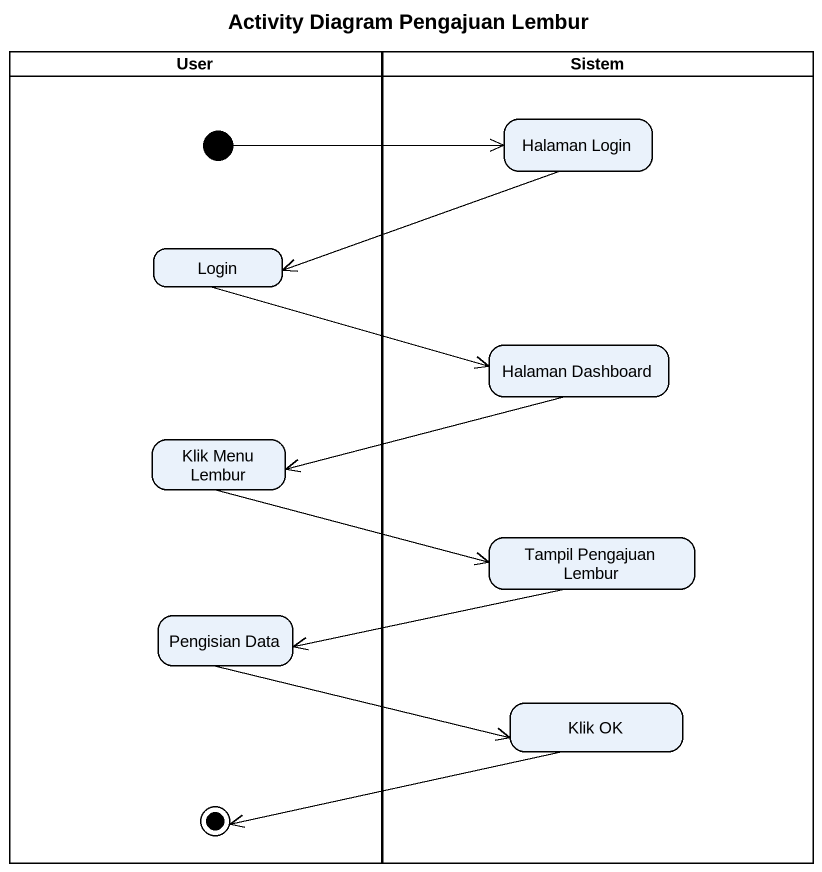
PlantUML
@startuml
title Activity Diagram Pengajuan Lembur
hide empty description
state User <<partition>> {
  state initial1 <<start>>
  state Login
  state "Klik Menu Lembur" as Klik_Menu_Lembur
  state "Pengisian Data" as Pengisian_Data
  state final1 <<end>>
}
state Sistem <<partition>> {
  state "Halaman Login" as Halaman_Login
  state "Halaman Dashboard" as Halaman_Dashboard
  state "Tampil Pengajuan Lembur" as Tampil_Pengajuan_Lembur
  state "Klik OK" as Klik_OK
}
initial1 -right-> Halaman_Login
Halaman_Login -left-> Login
Login -right-> Halaman_Dashboard
Halaman_Dashboard -left-> Klik_Menu_Lembur
Klik_Menu_Lembur -right-> Tampil_Pengajuan_Lembur
Tampil_Pengajuan_Lembur -left-> Pengisian_Data
Pengisian_Data -right-> Klik_OK
Klik_OK -left-> final1
@enduml
